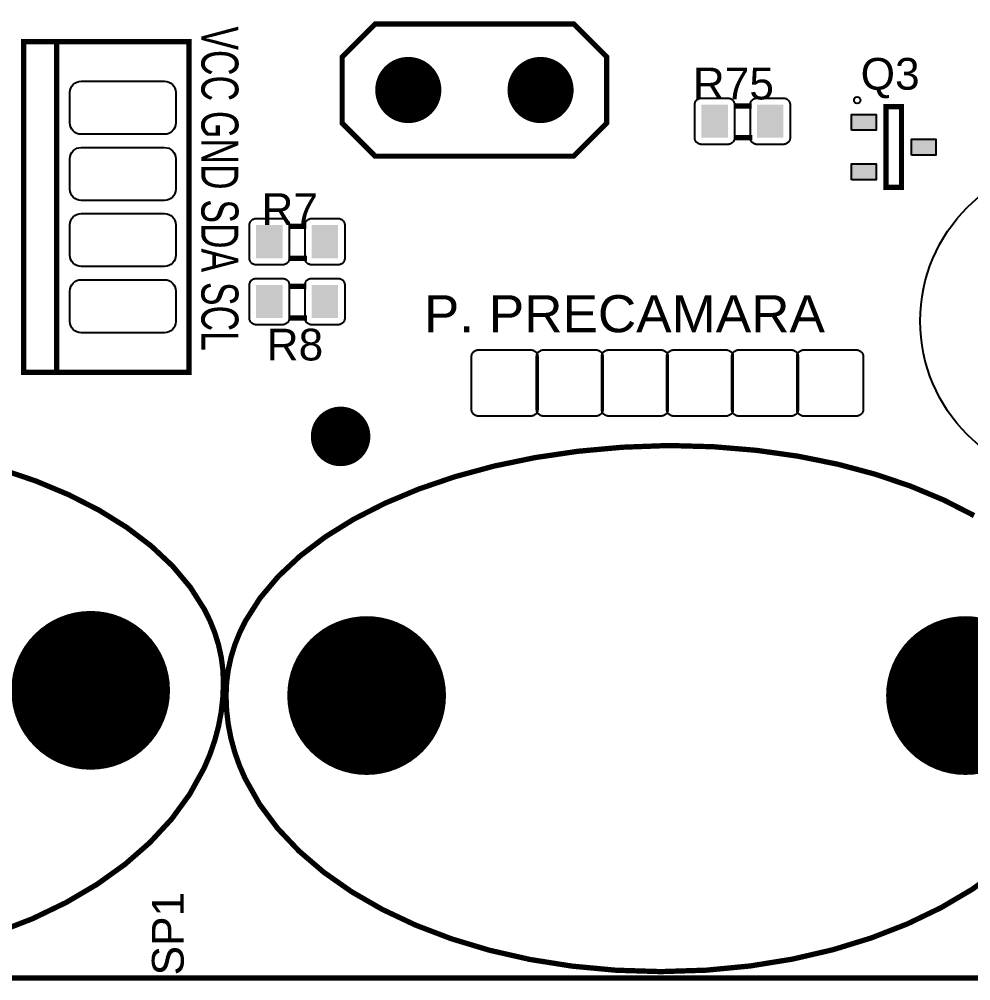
# Model space of a CAD drawing. Header units: inches. Extents: x -3.26 to 3.25, y -2.28 to 2.27.
# Drawn here: x 0.325 to 1.764, y -2.279 to -0.826 of the extents above; entities that cross this region are included whole.
import ezdxf

# ---------------------------------------------------------------- set-up
doc = ezdxf.new("R2010")
doc.units = ezdxf.units.IN
doc.layers.get('0').update_dxf_attribs({"linetype": 'CONTINUOUS'})

# ---------------------------------------------------------------- blocks, each defined once
blk = doc.blocks.new('RPAD')
blk.add_trace([(-0.5, -0.5), (-0.5, 0.5), (0.5, -0.5), (0.5, 0.5)])
blk = doc.blocks.new('EPAD')
at = {"const_width": 0.5}
blk.add_lwpolyline([(-0.25, 0, 1), (0.25, 0, 1)], format="xyb", close=True, dxfattribs=at)

msp = doc.modelspace()

# ---------------------------------------------------------------- linework, layer by layer
for points, const_width in [([(-3.255646, -2.275421), (3.249827, -2.275421), (3.249827, 2.267886), (-3.255646, 2.267886), (-3.255646, -2.275421)], 0.008), ([(-3.255646, -2.275421), (3.249827, -2.275421), (3.249827, 2.267886), (-3.255646, 2.267886), (-3.255646, -2.275421)], 0.008), ([(-3.255646, -2.275421), (3.249827, -2.275421), (3.249827, 2.267886), (-3.255646, 2.267886), (-3.255646, -2.275421)], 0.008), ([(0.863646, -0.832902), (1.163646, -0.832902), (1.213646, -0.882902), (1.213646, -0.982902), (1.163646, -1.032902), (0.863646, -1.032902), (0.813646, -0.982902), (0.813646, -0.882902), (0.863646, -0.832902)], 0.008), ([(0.863646, -0.832902), (1.163646, -0.832902), (1.213646, -0.882902), (1.213646, -0.982902), (1.163646, -1.032902), (0.863646, -1.032902), (0.813646, -0.982902), (0.813646, -0.882902), (0.863646, -0.832902)], 0.008), ([(0.863646, -0.832902), (1.163646, -0.832902), (1.213646, -0.882902), (1.213646, -0.982902), (1.163646, -1.032902), (0.863646, -1.032902), (0.813646, -0.982902), (0.813646, -0.882902), (0.863646, -0.832902)], 0.008), ([(0.332, -1.359736), (0.582, -1.359736), (0.582, -0.859736), (0.332, -0.859736), (0.332, -1.359736)], 0.008), ([(0.332, -1.359736), (0.582, -1.359736), (0.582, -0.859736), (0.332, -0.859736), (0.332, -1.359736)], 0.008), ([(0.332, -1.359736), (0.582, -1.359736), (0.582, -0.859736), (0.332, -0.859736), (0.332, -1.359736)], 0.008), ([(0.382, -1.359736), (0.382, -0.859736)], 0.008), ([(0.382, -1.359736), (0.382, -0.859736)], 0.008), ([(0.382, -1.359736), (0.382, -0.859736)], 0.008), ([(1.40589, -0.957146), (1.43289, -0.957146)], 0.008), ([(1.40589, -0.957146), (1.43289, -0.957146)], 0.008), ([(1.40589, -0.957146), (1.43289, -0.957146)], 0.008), ([(1.63585, -1.080169), (1.659472, -1.080169), (1.659472, -0.958122), (1.63585, -0.958122), (1.63585, -1.080169)], 0.007874), ([(1.63585, -1.080169), (1.659472, -1.080169), (1.659472, -0.958122), (1.63585, -0.958122), (1.63585, -1.080169)], 0.007874), ([(1.63585, -1.080169), (1.659472, -1.080169), (1.659472, -0.958122), (1.63585, -0.958122), (1.63585, -1.080169)], 0.007874), ([(1.40589, -1.005146), (1.43389, -1.005146)], 0.008), ([(1.40589, -1.005146), (1.43389, -1.005146)], 0.008), ([(1.40589, -1.005146), (1.43389, -1.005146)], 0.008), ([(0.732559, -1.139154), (0.759559, -1.139154)], 0.008), ([(0.732559, -1.139154), (0.759559, -1.139154)], 0.008), ([(0.732559, -1.139154), (0.759559, -1.139154)], 0.008), ([(0.732559, -1.187154), (0.760559, -1.187154)], 0.008), ([(0.732559, -1.187154), (0.760559, -1.187154)], 0.008), ([(0.732559, -1.187154), (0.760559, -1.187154)], 0.008), ([(0.732559, -1.229705), (0.759559, -1.229705)], 0.008), ([(0.732559, -1.229705), (0.759559, -1.229705)], 0.008), ([(0.732559, -1.229705), (0.759559, -1.229705)], 0.008), ([(0.732559, -1.277705), (0.760559, -1.277705)], 0.008), ([(0.732559, -1.277705), (0.760559, -1.277705)], 0.008), ([(0.732559, -1.277705), (0.760559, -1.277705)], 0.008), ([(1.307346, -1.470303), (1.237505, -1.472885), (1.170004, -1.479044), (1.105141, -1.488616), (1.043217, -1.501434), (0.98453, -1.517333), (0.929378, -1.536148), (0.878061, -1.557713), (0.830876, -1.581862), (0.788124, -1.608431), (0.750103, -1.637254), (0.717111, -1.668165), (0.689448, -1.700999), (0.667412, -1.73559), (0.658597, -1.753494), (0.651302, -1.771774), (0.645562, -1.790411), (0.641417, -1.809384), (0.638902, -1.828673), (0.638055, -1.848256), (0.638892, -1.870106), (0.641376, -1.891627), (0.64547, -1.912795), (0.651137, -1.933585), (0.658339, -1.953974), (0.667039, -1.973938), (0.688779, -2.012495), (0.716057, -2.049066), (0.748572, -2.083459), (0.786022, -2.115482), (0.828108, -2.144946), (0.874528, -2.171659), (0.92498, -2.195431), (0.979165, -2.216069), (1.036781, -2.233383), (1.097527, -2.247182), (1.161102, -2.257275), (1.227205, -2.263471), (1.295535, -2.265579), (1.364275, -2.263411), (1.430774, -2.25704), (1.49473, -2.246661), (1.555839, -2.232472), (1.6138, -2.214668), (1.668309, -2.193445), (1.719064, -2.169001), (1.765762, -2.141532), (1.8081, -2.111234)], 0.008), ([(1.307346, -1.470303), (1.237505, -1.472885), (1.170004, -1.479044), (1.105141, -1.488616), (1.043217, -1.501434), (0.98453, -1.517333), (0.929378, -1.536148), (0.878061, -1.557713), (0.830876, -1.581862), (0.788124, -1.608431), (0.750103, -1.637254), (0.717111, -1.668165), (0.689448, -1.700999), (0.667412, -1.73559), (0.658597, -1.753494), (0.651302, -1.771774), (0.645562, -1.790411), (0.641417, -1.809384), (0.638902, -1.828673), (0.638055, -1.848256), (0.638892, -1.870106), (0.641376, -1.891627), (0.64547, -1.912795), (0.651137, -1.933585), (0.658339, -1.953974), (0.667039, -1.973938), (0.688779, -2.012495), (0.716057, -2.049066), (0.748572, -2.083459), (0.786022, -2.115482), (0.828108, -2.144946), (0.874528, -2.171659), (0.92498, -2.195431), (0.979165, -2.216069), (1.036781, -2.233383), (1.097527, -2.247182), (1.161102, -2.257275), (1.227205, -2.263471), (1.295535, -2.265579), (1.364275, -2.263411), (1.430774, -2.25704), (1.49473, -2.246661), (1.555839, -2.232472), (1.6138, -2.214668), (1.668309, -2.193445), (1.719064, -2.169001), (1.765762, -2.141532), (1.8081, -2.111234)], 0.008), ([(1.307346, -1.470303), (1.237505, -1.472885), (1.170004, -1.479044), (1.105141, -1.488616), (1.043217, -1.501434), (0.98453, -1.517333), (0.929378, -1.536148), (0.878061, -1.557713), (0.830876, -1.581862), (0.788124, -1.608431), (0.750103, -1.637254), (0.717111, -1.668165), (0.689448, -1.700999), (0.667412, -1.73559), (0.658597, -1.753494), (0.651302, -1.771774), (0.645562, -1.790411), (0.641417, -1.809384), (0.638902, -1.828673), (0.638055, -1.848256), (0.638892, -1.870106), (0.641376, -1.891627), (0.64547, -1.912795), (0.651137, -1.933585), (0.658339, -1.953974), (0.667039, -1.973938), (0.688779, -2.012495), (0.716057, -2.049066), (0.748572, -2.083459), (0.786022, -2.115482), (0.828108, -2.144946), (0.874528, -2.171659), (0.92498, -2.195431), (0.979165, -2.216069), (1.036781, -2.233383), (1.097527, -2.247182), (1.161102, -2.257275), (1.227205, -2.263471), (1.295535, -2.265579), (1.364275, -2.263411), (1.430774, -2.25704), (1.49473, -2.246661), (1.555839, -2.232472), (1.6138, -2.214668), (1.668309, -2.193445), (1.719064, -2.169001), (1.765762, -2.141532), (1.8081, -2.111234)], 0.008), ([(1.769176, -1.576141), (1.723312, -1.552704), (1.673464, -1.531848), (1.619928, -1.513741), (1.563002, -1.49855), (1.502983, -1.486444), (1.44017, -1.477589), (1.374859, -1.472152), (1.307346, -1.470303)], 0.008), ([(1.769176, -1.576141), (1.723312, -1.552704), (1.673464, -1.531848), (1.619928, -1.513741), (1.563002, -1.49855), (1.502983, -1.486444), (1.44017, -1.477589), (1.374859, -1.472152), (1.307346, -1.470303)], 0.008), ([(1.769176, -1.576141), (1.723312, -1.552704), (1.673464, -1.531848), (1.619928, -1.513741), (1.563002, -1.49855), (1.502983, -1.486444), (1.44017, -1.477589), (1.374859, -1.472152), (1.307346, -1.470303)], 0.008), ([(0.290965, -2.206794), (0.345475, -2.185571), (0.39623, -2.161127), (0.442927, -2.133658), (0.485265, -2.10336), (0.52294, -2.07043), (0.55565, -2.035064), (0.583091, -1.997459), (0.604961, -1.95781), (0.613713, -1.937281), (0.620957, -1.916315), (0.626659, -1.894936), (0.630778, -1.87317), (0.633277, -1.85104), (0.634118, -1.828571), (0.633292, -1.8094), (0.630837, -1.790519), (0.626792, -1.771947), (0.621193, -1.753707), (0.614077, -1.735818), (0.605482, -1.718303), (0.584002, -1.684474), (0.557051, -1.652389), (0.524925, -1.622214), (0.487923, -1.594117), (0.446341, -1.568267), (0.400478, -1.54483), (0.350629, -1.523974), (0.297093, -1.505867)], 0.008), ([(0.290965, -2.206794), (0.345475, -2.185571), (0.39623, -2.161127), (0.442927, -2.133658), (0.485265, -2.10336), (0.52294, -2.07043), (0.55565, -2.035064), (0.583091, -1.997459), (0.604961, -1.95781), (0.613713, -1.937281), (0.620957, -1.916315), (0.626659, -1.894936), (0.630778, -1.87317), (0.633277, -1.85104), (0.634118, -1.828571), (0.633292, -1.8094), (0.630837, -1.790519), (0.626792, -1.771947), (0.621193, -1.753707), (0.614077, -1.735818), (0.605482, -1.718303), (0.584002, -1.684474), (0.557051, -1.652389), (0.524925, -1.622214), (0.487923, -1.594117), (0.446341, -1.568267), (0.400478, -1.54483), (0.350629, -1.523974), (0.297093, -1.505867)], 0.008), ([(0.290965, -2.206794), (0.345475, -2.185571), (0.39623, -2.161127), (0.442927, -2.133658), (0.485265, -2.10336), (0.52294, -2.07043), (0.55565, -2.035064), (0.583091, -1.997459), (0.604961, -1.95781), (0.613713, -1.937281), (0.620957, -1.916315), (0.626659, -1.894936), (0.630778, -1.87317), (0.633277, -1.85104), (0.634118, -1.828571), (0.633292, -1.8094), (0.630837, -1.790519), (0.626792, -1.771947), (0.621193, -1.753707), (0.614077, -1.735818), (0.605482, -1.718303), (0.584002, -1.684474), (0.557051, -1.652389), (0.524925, -1.622214), (0.487923, -1.594117), (0.446341, -1.568267), (0.400478, -1.54483), (0.350629, -1.523974), (0.297093, -1.505867)], 0.008)]:
    msp.add_lwpolyline(points, dxfattribs=dict(const_width=const_width))
for points in [[(0.402, -0.982736), (0.402, -0.936736), (0.402338, -0.93326), (0.403311, -0.930046), (0.404857, -0.927155), (0.406914, -0.92465), (0.409419, -0.922594), (0.41231, -0.921048), (0.415524, -0.920074), (0.419, -0.919736), (0.545, -0.919736), (0.548476, -0.920074), (0.55169, -0.921048), (0.554581, -0.922594), (0.557086, -0.92465), (0.559143, -0.927155), (0.560689, -0.930046), (0.561662, -0.93326), (0.562, -0.936736), (0.562, -0.982736), (0.561662, -0.986212), (0.560689, -0.989426), (0.559143, -0.992317), (0.557086, -0.994822), (0.554581, -0.996879), (0.55169, -0.998425), (0.548476, -0.999398), (0.545, -0.999736), (0.419, -0.999736), (0.415524, -0.999398), (0.41231, -0.998425), (0.409419, -0.996879), (0.406914, -0.994822), (0.404857, -0.992317), (0.403311, -0.989426), (0.402338, -0.986212), (0.402, -0.982736)], [(1.35689, -0.945146), (1.39689, -0.945146), (1.397929, -0.945196), (1.398934, -0.945344), (1.399901, -0.945587), (1.400825, -0.945917), (1.401702, -0.946332), (1.402526, -0.946827), (1.403293, -0.947396), (1.403999, -0.948036), (1.404639, -0.948743), (1.405209, -0.94951), (1.405703, -0.950334), (1.406118, -0.95121), (1.406449, -0.952134), (1.406691, -0.953101), (1.406839, -0.954106), (1.40689, -0.955146), (1.40689, -1.005146), (1.406839, -1.006185), (1.406691, -1.00719), (1.406449, -1.008157), (1.406118, -1.009081), (1.405703, -1.009957), (1.405209, -1.010781), (1.404639, -1.011549), (1.403999, -1.012255), (1.403293, -1.012895), (1.402526, -1.013465), (1.401702, -1.013959), (1.400825, -1.014374), (1.399901, -1.014705), (1.398934, -1.014947), (1.397929, -1.015095), (1.39689, -1.015146), (1.35689, -1.015146), (1.35585, -1.015095), (1.354845, -1.014947), (1.353878, -1.014705), (1.352954, -1.014374), (1.352078, -1.013959), (1.351254, -1.013465), (1.350486, -1.012895), (1.34978, -1.012255), (1.34914, -1.011549), (1.348571, -1.010781), (1.348076, -1.009957), (1.347661, -1.009081), (1.347331, -1.008157), (1.347089, -1.00719), (1.34694, -1.006185), (1.34689, -1.005146), (1.34689, -0.955146), (1.34694, -0.954106), (1.347089, -0.953101), (1.347331, -0.952134), (1.347661, -0.95121), (1.348076, -0.950334), (1.348571, -0.94951), (1.34914, -0.948743), (1.34978, -0.948036), (1.350486, -0.947396), (1.351254, -0.946827), (1.352078, -0.946332), (1.352954, -0.945917), (1.353878, -0.945587), (1.354845, -0.945344), (1.35585, -0.945196), (1.35689, -0.945146)], [(1.44089, -0.945146), (1.48089, -0.945146), (1.481929, -0.945196), (1.482934, -0.945344), (1.483901, -0.945587), (1.484825, -0.945917), (1.485702, -0.946332), (1.486526, -0.946827), (1.487293, -0.947396), (1.487999, -0.948036), (1.488639, -0.948743), (1.489209, -0.94951), (1.489703, -0.950334), (1.490118, -0.95121), (1.490449, -0.952134), (1.490691, -0.953101), (1.490839, -0.954106), (1.49089, -0.955146), (1.49089, -1.005146), (1.490839, -1.006185), (1.490691, -1.00719), (1.490449, -1.008157), (1.490118, -1.009081), (1.489703, -1.009957), (1.489209, -1.010781), (1.488639, -1.011549), (1.487999, -1.012255), (1.487293, -1.012895), (1.486526, -1.013465), (1.485702, -1.013959), (1.484825, -1.014374), (1.483901, -1.014705), (1.482934, -1.014947), (1.481929, -1.015095), (1.48089, -1.015146), (1.44089, -1.015146), (1.43985, -1.015095), (1.438845, -1.014947), (1.437878, -1.014705), (1.436954, -1.014374), (1.436078, -1.013959), (1.435254, -1.013465), (1.434486, -1.012895), (1.43378, -1.012255), (1.43314, -1.011549), (1.432571, -1.010781), (1.432076, -1.009957), (1.431661, -1.009081), (1.431331, -1.008157), (1.431089, -1.00719), (1.43094, -1.006185), (1.43089, -1.005146), (1.43089, -0.955146), (1.43094, -0.954106), (1.431089, -0.953101), (1.431331, -0.952134), (1.431661, -0.95121), (1.432076, -0.950334), (1.432571, -0.94951), (1.43314, -0.948743), (1.43378, -0.948036), (1.434486, -0.947396), (1.435254, -0.946827), (1.436078, -0.946332), (1.436954, -0.945917), (1.437878, -0.945587), (1.438845, -0.945344), (1.43985, -0.945196), (1.44089, -0.945146)], [(1.583886, -0.993744), (1.583886, -0.969744), (1.620886, -0.969744), (1.620886, -0.993744), (1.583886, -0.993744)], [(1.674437, -1.031146), (1.674437, -1.007146), (1.711437, -1.007146), (1.711437, -1.031146), (1.674437, -1.031146)], [(0.402, -1.082736), (0.402, -1.036736), (0.402338, -1.03326), (0.403311, -1.030046), (0.404857, -1.027155), (0.406914, -1.02465), (0.409419, -1.022594), (0.41231, -1.021048), (0.415524, -1.020074), (0.419, -1.019736), (0.545, -1.019736), (0.548476, -1.020074), (0.55169, -1.021048), (0.554581, -1.022594), (0.557086, -1.02465), (0.559143, -1.027155), (0.560689, -1.030046), (0.561662, -1.03326), (0.562, -1.036736), (0.562, -1.082736), (0.561662, -1.086212), (0.560689, -1.089426), (0.559143, -1.092317), (0.557086, -1.094822), (0.554581, -1.096879), (0.55169, -1.098425), (0.548476, -1.099398), (0.545, -1.099736), (0.419, -1.099736), (0.415524, -1.099398), (0.41231, -1.098425), (0.409419, -1.096879), (0.406914, -1.094822), (0.404857, -1.092317), (0.403311, -1.089426), (0.402338, -1.086212), (0.402, -1.082736)], [(1.583886, -1.068547), (1.583886, -1.044547), (1.620886, -1.044547), (1.620886, -1.068547), (1.583886, -1.068547)], [(0.402, -1.182736), (0.402, -1.136736), (0.402338, -1.13326), (0.403311, -1.130046), (0.404857, -1.127155), (0.406914, -1.12465), (0.409419, -1.122594), (0.41231, -1.121048), (0.415524, -1.120074), (0.419, -1.119736), (0.545, -1.119736), (0.548476, -1.120074), (0.55169, -1.121048), (0.554581, -1.122594), (0.557086, -1.12465), (0.559143, -1.127155), (0.560689, -1.130046), (0.561662, -1.13326), (0.562, -1.136736), (0.562, -1.182736), (0.561662, -1.186212), (0.560689, -1.189426), (0.559143, -1.192317), (0.557086, -1.194822), (0.554581, -1.196879), (0.55169, -1.198425), (0.548476, -1.199398), (0.545, -1.199736), (0.419, -1.199736), (0.415524, -1.199398), (0.41231, -1.198425), (0.409419, -1.196879), (0.406914, -1.194822), (0.404857, -1.192317), (0.403311, -1.189426), (0.402338, -1.186212), (0.402, -1.182736)], [(0.683559, -1.127154), (0.723559, -1.127154), (0.724598, -1.127204), (0.725604, -1.127352), (0.72657, -1.127594), (0.727494, -1.127925), (0.728371, -1.12834), (0.729195, -1.128835), (0.729963, -1.129404), (0.730669, -1.130044), (0.731309, -1.13075), (0.731878, -1.131518), (0.732372, -1.132342), (0.732787, -1.133218), (0.733118, -1.134142), (0.73336, -1.135109), (0.733509, -1.136114), (0.733559, -1.137154), (0.733559, -1.187154), (0.733509, -1.188193), (0.73336, -1.189198), (0.733118, -1.190165), (0.732787, -1.191089), (0.732372, -1.191965), (0.731878, -1.192789), (0.731309, -1.193557), (0.730669, -1.194263), (0.729963, -1.194903), (0.729195, -1.195472), (0.728371, -1.195967), (0.727494, -1.196382), (0.72657, -1.196713), (0.725604, -1.196955), (0.724598, -1.197103), (0.723559, -1.197154), (0.683559, -1.197154), (0.68252, -1.197103), (0.681515, -1.196955), (0.680548, -1.196713), (0.679624, -1.196382), (0.678747, -1.195967), (0.677923, -1.195472), (0.677156, -1.194903), (0.67645, -1.194263), (0.675809, -1.193557), (0.67524, -1.192789), (0.674746, -1.191965), (0.674331, -1.191089), (0.674, -1.190165), (0.673758, -1.189198), (0.673609, -1.188193), (0.673559, -1.187154), (0.673559, -1.137154), (0.673609, -1.136114), (0.673758, -1.135109), (0.674, -1.134142), (0.674331, -1.133218), (0.674746, -1.132342), (0.67524, -1.131518), (0.675809, -1.13075), (0.67645, -1.130044), (0.677156, -1.129404), (0.677923, -1.128835), (0.678747, -1.12834), (0.679624, -1.127925), (0.680548, -1.127594), (0.681515, -1.127352), (0.68252, -1.127204), (0.683559, -1.127154)], [(0.767559, -1.127154), (0.807559, -1.127154), (0.808598, -1.127204), (0.809604, -1.127352), (0.81057, -1.127594), (0.811494, -1.127925), (0.812371, -1.12834), (0.813195, -1.128835), (0.813963, -1.129404), (0.814669, -1.130044), (0.815309, -1.13075), (0.815878, -1.131518), (0.816372, -1.132342), (0.816787, -1.133218), (0.817118, -1.134142), (0.81736, -1.135109), (0.817509, -1.136114), (0.817559, -1.137154), (0.817559, -1.187154), (0.817509, -1.188193), (0.81736, -1.189198), (0.817118, -1.190165), (0.816787, -1.191089), (0.816372, -1.191965), (0.815878, -1.192789), (0.815309, -1.193557), (0.814669, -1.194263), (0.813963, -1.194903), (0.813195, -1.195472), (0.812371, -1.195967), (0.811494, -1.196382), (0.81057, -1.196713), (0.809604, -1.196955), (0.808598, -1.197103), (0.807559, -1.197154), (0.767559, -1.197154), (0.76652, -1.197103), (0.765515, -1.196955), (0.764548, -1.196713), (0.763624, -1.196382), (0.762747, -1.195967), (0.761923, -1.195472), (0.761156, -1.194903), (0.76045, -1.194263), (0.759809, -1.193557), (0.75924, -1.192789), (0.758746, -1.191965), (0.758331, -1.191089), (0.758, -1.190165), (0.757758, -1.189198), (0.757609, -1.188193), (0.757559, -1.187154), (0.757559, -1.137154), (0.757609, -1.136114), (0.757758, -1.135109), (0.758, -1.134142), (0.758331, -1.133218), (0.758746, -1.132342), (0.75924, -1.131518), (0.759809, -1.13075), (0.76045, -1.130044), (0.761156, -1.129404), (0.761923, -1.128835), (0.762747, -1.12834), (0.763624, -1.127925), (0.764548, -1.127594), (0.765515, -1.127352), (0.76652, -1.127204), (0.767559, -1.127154)], [(0.402, -1.282736), (0.402, -1.236736), (0.402338, -1.23326), (0.403311, -1.230046), (0.404857, -1.227155), (0.406914, -1.22465), (0.409419, -1.222594), (0.41231, -1.221048), (0.415524, -1.220074), (0.419, -1.219736), (0.545, -1.219736), (0.548476, -1.220074), (0.55169, -1.221048), (0.554581, -1.222594), (0.557086, -1.22465), (0.559143, -1.227155), (0.560689, -1.230046), (0.561662, -1.23326), (0.562, -1.236736), (0.562, -1.282736), (0.561662, -1.286212), (0.560689, -1.289426), (0.559143, -1.292317), (0.557086, -1.294822), (0.554581, -1.296879), (0.55169, -1.298425), (0.548476, -1.299398), (0.545, -1.299736), (0.419, -1.299736), (0.415524, -1.299398), (0.41231, -1.298425), (0.409419, -1.296879), (0.406914, -1.294822), (0.404857, -1.292317), (0.403311, -1.289426), (0.402338, -1.286212), (0.402, -1.282736)], [(0.683559, -1.217705), (0.723559, -1.217705), (0.724598, -1.217755), (0.725604, -1.217904), (0.72657, -1.218146), (0.727494, -1.218476), (0.728371, -1.218891), (0.729195, -1.219386), (0.729963, -1.219955), (0.730669, -1.220595), (0.731309, -1.221302), (0.731878, -1.222069), (0.732372, -1.222893), (0.732787, -1.223769), (0.733118, -1.224693), (0.73336, -1.22566), (0.733509, -1.226665), (0.733559, -1.227705), (0.733559, -1.277705), (0.733509, -1.278744), (0.73336, -1.279749), (0.733118, -1.280716), (0.732787, -1.28164), (0.732372, -1.282517), (0.731878, -1.283341), (0.731309, -1.284108), (0.730669, -1.284814), (0.729963, -1.285454), (0.729195, -1.286024), (0.728371, -1.286519), (0.727494, -1.286933), (0.72657, -1.287264), (0.725604, -1.287506), (0.724598, -1.287654), (0.723559, -1.287705), (0.683559, -1.287705), (0.68252, -1.287654), (0.681515, -1.287506), (0.680548, -1.287264), (0.679624, -1.286933), (0.678747, -1.286519), (0.677923, -1.286024), (0.677156, -1.285454), (0.67645, -1.284814), (0.675809, -1.284108), (0.67524, -1.283341), (0.674746, -1.282517), (0.674331, -1.28164), (0.674, -1.280716), (0.673758, -1.279749), (0.673609, -1.278744), (0.673559, -1.277705), (0.673559, -1.227705), (0.673609, -1.226665), (0.673758, -1.22566), (0.674, -1.224693), (0.674331, -1.223769), (0.674746, -1.222893), (0.67524, -1.222069), (0.675809, -1.221302), (0.67645, -1.220595), (0.677156, -1.219955), (0.677923, -1.219386), (0.678747, -1.218891), (0.679624, -1.218476), (0.680548, -1.218146), (0.681515, -1.217904), (0.68252, -1.217755), (0.683559, -1.217705)], [(0.767559, -1.217705), (0.807559, -1.217705), (0.808598, -1.217755), (0.809604, -1.217904), (0.81057, -1.218146), (0.811494, -1.218476), (0.812371, -1.218891), (0.813195, -1.219386), (0.813963, -1.219955), (0.814669, -1.220595), (0.815309, -1.221302), (0.815878, -1.222069), (0.816372, -1.222893), (0.816787, -1.223769), (0.817118, -1.224693), (0.81736, -1.22566), (0.817509, -1.226665), (0.817559, -1.227705), (0.817559, -1.277705), (0.817509, -1.278744), (0.81736, -1.279749), (0.817118, -1.280716), (0.816787, -1.28164), (0.816372, -1.282517), (0.815878, -1.283341), (0.815309, -1.284108), (0.814669, -1.284814), (0.813963, -1.285454), (0.813195, -1.286024), (0.812371, -1.286519), (0.811494, -1.286933), (0.81057, -1.287264), (0.809604, -1.287506), (0.808598, -1.287654), (0.807559, -1.287705), (0.767559, -1.287705), (0.76652, -1.287654), (0.765515, -1.287506), (0.764548, -1.287264), (0.763624, -1.286933), (0.762747, -1.286519), (0.761923, -1.286024), (0.761156, -1.285454), (0.76045, -1.284814), (0.759809, -1.284108), (0.75924, -1.283341), (0.758746, -1.282517), (0.758331, -1.28164), (0.758, -1.280716), (0.757758, -1.279749), (0.757609, -1.278744), (0.757559, -1.277705), (0.757559, -1.227705), (0.757609, -1.226665), (0.757758, -1.22566), (0.758, -1.224693), (0.758331, -1.223769), (0.758746, -1.222893), (0.75924, -1.222069), (0.759809, -1.221302), (0.76045, -1.220595), (0.761156, -1.219955), (0.761923, -1.219386), (0.762747, -1.218891), (0.763624, -1.218476), (0.764548, -1.218146), (0.765515, -1.217904), (0.76652, -1.217755), (0.767559, -1.217705)], [(1.099315, -1.425815), (1.019315, -1.425815), (1.018276, -1.425765), (1.01727, -1.425616), (1.016304, -1.425374), (1.01538, -1.425043), (1.014503, -1.424629), (1.013679, -1.424134), (1.012911, -1.423565), (1.012206, -1.422924), (1.011565, -1.422218), (1.010996, -1.421451), (1.010502, -1.420627), (1.010087, -1.41975), (1.009756, -1.418826), (1.009514, -1.417859), (1.009365, -1.416854), (1.009315, -1.415815), (1.009315, -1.335815), (1.009365, -1.334776), (1.009514, -1.33377), (1.009756, -1.332804), (1.010087, -1.33188), (1.010502, -1.331003), (1.010996, -1.330179), (1.011565, -1.329412), (1.012206, -1.328706), (1.012911, -1.328065), (1.013679, -1.327496), (1.014503, -1.327001), (1.01538, -1.326587), (1.016304, -1.326256), (1.01727, -1.326014), (1.018276, -1.325865), (1.019315, -1.325815), (1.099315, -1.325815), (1.100354, -1.325865), (1.101359, -1.326014), (1.102326, -1.326256), (1.10325, -1.326587), (1.104127, -1.327001), (1.104951, -1.327496), (1.105719, -1.328065), (1.106424, -1.328706), (1.107065, -1.329412), (1.107634, -1.330179), (1.108128, -1.331003), (1.108543, -1.33188), (1.108874, -1.332804), (1.109116, -1.33377), (1.109265, -1.334776), (1.109315, -1.335815), (1.109315, -1.415815), (1.109265, -1.416854), (1.109116, -1.417859), (1.108874, -1.418826), (1.108543, -1.41975), (1.108128, -1.420627), (1.107634, -1.421451), (1.107065, -1.422218), (1.106424, -1.422924), (1.105719, -1.423565), (1.104951, -1.424134), (1.104127, -1.424629), (1.10325, -1.425043), (1.102326, -1.425374), (1.101359, -1.425616), (1.100354, -1.425765), (1.099315, -1.425815)], [(1.19774, -1.425815), (1.11774, -1.425815), (1.116701, -1.425765), (1.115696, -1.425616), (1.114729, -1.425374), (1.113805, -1.425043), (1.112928, -1.424629), (1.112104, -1.424134), (1.111337, -1.423565), (1.110631, -1.422924), (1.109991, -1.422218), (1.109421, -1.421451), (1.108927, -1.420627), (1.108512, -1.41975), (1.108181, -1.418826), (1.107939, -1.417859), (1.107791, -1.416854), (1.10774, -1.415815), (1.10774, -1.335815), (1.107791, -1.334776), (1.107939, -1.33377), (1.108181, -1.332804), (1.108512, -1.33188), (1.108927, -1.331003), (1.109421, -1.330179), (1.109991, -1.329412), (1.110631, -1.328706), (1.111337, -1.328065), (1.112104, -1.327496), (1.112928, -1.327001), (1.113805, -1.326587), (1.114729, -1.326256), (1.115696, -1.326014), (1.116701, -1.325865), (1.11774, -1.325815), (1.19774, -1.325815), (1.19878, -1.325865), (1.199785, -1.326014), (1.200752, -1.326256), (1.201676, -1.326587), (1.202552, -1.327001), (1.203376, -1.327496), (1.204144, -1.328065), (1.20485, -1.328706), (1.20549, -1.329412), (1.206059, -1.330179), (1.206554, -1.331003), (1.206969, -1.33188), (1.207299, -1.332804), (1.207541, -1.33377), (1.20769, -1.334776), (1.20774, -1.335815), (1.20774, -1.415815), (1.20769, -1.416854), (1.207541, -1.417859), (1.207299, -1.418826), (1.206969, -1.41975), (1.206554, -1.420627), (1.206059, -1.421451), (1.20549, -1.422218), (1.20485, -1.422924), (1.204144, -1.423565), (1.203376, -1.424134), (1.202552, -1.424629), (1.201676, -1.425043), (1.200752, -1.425374), (1.199785, -1.425616), (1.19878, -1.425765), (1.19774, -1.425815)], [(1.296165, -1.425815), (1.216165, -1.425815), (1.215126, -1.425765), (1.214121, -1.425616), (1.213154, -1.425374), (1.21223, -1.425043), (1.211354, -1.424629), (1.21053, -1.424134), (1.209762, -1.423565), (1.209056, -1.422924), (1.208416, -1.422218), (1.207846, -1.421451), (1.207352, -1.420627), (1.206937, -1.41975), (1.206606, -1.418826), (1.206364, -1.417859), (1.206216, -1.416854), (1.206165, -1.415815), (1.206165, -1.335815), (1.206216, -1.334776), (1.206364, -1.33377), (1.206606, -1.332804), (1.206937, -1.33188), (1.207352, -1.331003), (1.207846, -1.330179), (1.208416, -1.329412), (1.209056, -1.328706), (1.209762, -1.328065), (1.21053, -1.327496), (1.211354, -1.327001), (1.21223, -1.326587), (1.213154, -1.326256), (1.214121, -1.326014), (1.215126, -1.325865), (1.216165, -1.325815), (1.296165, -1.325815), (1.297205, -1.325865), (1.29821, -1.326014), (1.299177, -1.326256), (1.300101, -1.326587), (1.300977, -1.327001), (1.301801, -1.327496), (1.302569, -1.328065), (1.303275, -1.328706), (1.303915, -1.329412), (1.304484, -1.330179), (1.304979, -1.331003), (1.305394, -1.33188), (1.305724, -1.332804), (1.305967, -1.33377), (1.306115, -1.334776), (1.306165, -1.335815), (1.306165, -1.415815), (1.306115, -1.416854), (1.305967, -1.417859), (1.305724, -1.418826), (1.305394, -1.41975), (1.304979, -1.420627), (1.304484, -1.421451), (1.303915, -1.422218), (1.303275, -1.422924), (1.302569, -1.423565), (1.301801, -1.424134), (1.300977, -1.424629), (1.300101, -1.425043), (1.299177, -1.425374), (1.29821, -1.425616), (1.297205, -1.425765), (1.296165, -1.425815)], [(1.394591, -1.425815), (1.314591, -1.425815), (1.313551, -1.425765), (1.312546, -1.425616), (1.311579, -1.425374), (1.310655, -1.425043), (1.309779, -1.424629), (1.308955, -1.424134), (1.308187, -1.423565), (1.307481, -1.422924), (1.306841, -1.422218), (1.306272, -1.421451), (1.305777, -1.420627), (1.305362, -1.41975), (1.305031, -1.418826), (1.304789, -1.417859), (1.304641, -1.416854), (1.304591, -1.415815), (1.304591, -1.335815), (1.304641, -1.334776), (1.304789, -1.33377), (1.305031, -1.332804), (1.305362, -1.33188), (1.305777, -1.331003), (1.306272, -1.330179), (1.306841, -1.329412), (1.307481, -1.328706), (1.308187, -1.328065), (1.308955, -1.327496), (1.309779, -1.327001), (1.310655, -1.326587), (1.311579, -1.326256), (1.312546, -1.326014), (1.313551, -1.325865), (1.314591, -1.325815), (1.394591, -1.325815), (1.39563, -1.325865), (1.396635, -1.326014), (1.397602, -1.326256), (1.398526, -1.326587), (1.399402, -1.327001), (1.400226, -1.327496), (1.400994, -1.328065), (1.4017, -1.328706), (1.40234, -1.329412), (1.402909, -1.330179), (1.403404, -1.331003), (1.403819, -1.33188), (1.40415, -1.332804), (1.404392, -1.33377), (1.40454, -1.334776), (1.404591, -1.335815), (1.404591, -1.415815), (1.40454, -1.416854), (1.404392, -1.417859), (1.40415, -1.418826), (1.403819, -1.41975), (1.403404, -1.420627), (1.402909, -1.421451), (1.40234, -1.422218), (1.4017, -1.422924), (1.400994, -1.423565), (1.400226, -1.424134), (1.399402, -1.424629), (1.398526, -1.425043), (1.397602, -1.425374), (1.396635, -1.425616), (1.39563, -1.425765), (1.394591, -1.425815)], [(1.493016, -1.425815), (1.413016, -1.425815), (1.411976, -1.425765), (1.410971, -1.425616), (1.410004, -1.425374), (1.40908, -1.425043), (1.408204, -1.424629), (1.40738, -1.424134), (1.406612, -1.423565), (1.405906, -1.422924), (1.405266, -1.422218), (1.404697, -1.421451), (1.404202, -1.420627), (1.403787, -1.41975), (1.403457, -1.418826), (1.403215, -1.417859), (1.403066, -1.416854), (1.403016, -1.415815), (1.403016, -1.335815), (1.403066, -1.334776), (1.403215, -1.33377), (1.403457, -1.332804), (1.403787, -1.33188), (1.404202, -1.331003), (1.404697, -1.330179), (1.405266, -1.329412), (1.405906, -1.328706), (1.406612, -1.328065), (1.40738, -1.327496), (1.408204, -1.327001), (1.40908, -1.326587), (1.410004, -1.326256), (1.410971, -1.326014), (1.411976, -1.325865), (1.413016, -1.325815), (1.493016, -1.325815), (1.494055, -1.325865), (1.49506, -1.326014), (1.496027, -1.326256), (1.496951, -1.326587), (1.497828, -1.327001), (1.498652, -1.327496), (1.499419, -1.328065), (1.500125, -1.328706), (1.500765, -1.329412), (1.501335, -1.330179), (1.501829, -1.331003), (1.502244, -1.33188), (1.502575, -1.332804), (1.502817, -1.33377), (1.502965, -1.334776), (1.503016, -1.335815), (1.503016, -1.415815), (1.502965, -1.416854), (1.502817, -1.417859), (1.502575, -1.418826), (1.502244, -1.41975), (1.501829, -1.420627), (1.501335, -1.421451), (1.500765, -1.422218), (1.500125, -1.422924), (1.499419, -1.423565), (1.498652, -1.424134), (1.497828, -1.424629), (1.496951, -1.425043), (1.496027, -1.425374), (1.49506, -1.425616), (1.494055, -1.425765), (1.493016, -1.425815)], [(1.591441, -1.425815), (1.511441, -1.425815), (1.510402, -1.425765), (1.509396, -1.425616), (1.50843, -1.425374), (1.507506, -1.425043), (1.506629, -1.424629), (1.505805, -1.424134), (1.505037, -1.423565), (1.504331, -1.422924), (1.503691, -1.422218), (1.503122, -1.421451), (1.502628, -1.420627), (1.502213, -1.41975), (1.501882, -1.418826), (1.50164, -1.417859), (1.501491, -1.416854), (1.501441, -1.415815), (1.501441, -1.335815), (1.501491, -1.334776), (1.50164, -1.33377), (1.501882, -1.332804), (1.502213, -1.33188), (1.502628, -1.331003), (1.503122, -1.330179), (1.503691, -1.329412), (1.504331, -1.328706), (1.505037, -1.328065), (1.505805, -1.327496), (1.506629, -1.327001), (1.507506, -1.326587), (1.50843, -1.326256), (1.509396, -1.326014), (1.510402, -1.325865), (1.511441, -1.325815), (1.591441, -1.325815), (1.59248, -1.325865), (1.593485, -1.326014), (1.594452, -1.326256), (1.595376, -1.326587), (1.596253, -1.327001), (1.597077, -1.327496), (1.597844, -1.328065), (1.59855, -1.328706), (1.599191, -1.329412), (1.59976, -1.330179), (1.600254, -1.331003), (1.600669, -1.33188), (1.601, -1.332804), (1.601242, -1.33377), (1.601391, -1.334776), (1.601441, -1.335815), (1.601441, -1.415815), (1.601391, -1.416854), (1.601242, -1.417859), (1.601, -1.418826), (1.600669, -1.41975), (1.600254, -1.420627), (1.59976, -1.421451), (1.599191, -1.422218), (1.59855, -1.422924), (1.597844, -1.423565), (1.597077, -1.424134), (1.596253, -1.424629), (1.595376, -1.425043), (1.594452, -1.425374), (1.593485, -1.425616), (1.59248, -1.425765), (1.591441, -1.425815)]]:
    msp.add_lwpolyline(points, close=True)
for centre, radius in [((1.592543, -0.94828), 0.004921), ((1.592543, -0.94828), 0.004921), ((1.592543, -0.94828), 0.004921), ((1.930339, -1.28213), 0.242565), ((1.930339, -1.28213), 0.242565), ((1.930339, -1.28213), 0.242565)]:
    msp.add_circle(centre, radius)

# ---------------------------------------------------------------- block references
for name, p, xscale, yscale in [('EPAD', (0.913646, -0.932902), 0.1, 0.1), ('EPAD', (1.113646, -0.932902), 0.1, 0.1), ('RPAD', (1.37689, -0.980146), 0.04, 0.05), ('RPAD', (1.46089, -0.980146), 0.04, 0.05), ('RPAD', (0.703559, -1.162154), 0.04, 0.05), ('RPAD', (0.787559, -1.162154), 0.04, 0.05), ('RPAD', (0.703559, -1.252705), 0.04, 0.05), ('RPAD', (0.787559, -1.252705), 0.04, 0.05), ('EPAD', (0.811283, -1.456524), 0.09, 0.09), ('EPAD', (0.433331, -1.840382), 0.24, 0.24), ('EPAD', (0.850654, -1.848256), 0.24, 0.24), ('EPAD', (1.756165, -1.848256), 0.24, 0.24)]:
    msp.add_blockref(name, p, dxfattribs=dict(xscale=xscale, yscale=yscale))
at = {"xscale": 0.024, "yscale": 0.037, "rotation": 90}
for p in [(1.602386, -0.981744), (1.692937, -1.019146), (1.602386, -1.056547)]:
    msp.add_blockref('RPAD', p, dxfattribs=at)

# ---------------------------------------------------------------- texts
for s, height, rotation, width, p in [('VCC GND SDA SCL', 0.056, 270, 0.714286, (0.600748, -0.836728)), ('VCC GND SDA SCL', 0.056, 270, 0.714286, (0.600748, -0.836728)), ('VCC GND SDA SCL', 0.056, 270, 0.714286, (0.600748, -0.836728)), ('SP1', 0.048, 90, 1.041667, (0.574008, -2.271398)), ('SP1', 0.048, 90, 1.041667, (0.574008, -2.271398)), ('SP1', 0.048, 90, 1.041667, (0.574008, -2.271398))]:
    msp.add_text(s, height=height, rotation=rotation, dxfattribs=dict(width=width)).set_placement(p)
for s, height, width, p in [('Q3', 0.048, 1.041667, (1.597661, -0.932437)), ('Q3', 0.048, 1.041667, (1.597661, -0.932437)), ('Q3', 0.048, 1.041667, (1.597661, -0.932437)), ('R75', 0.048, 1.041667, (1.34389, -0.947146)), ('R75', 0.048, 1.041667, (1.34389, -0.947146)), ('R75', 0.048, 1.041667, (1.34389, -0.947146)), ('R7', 0.048, 1.041667, (0.691622, -1.137028)), ('R7', 0.048, 1.041667, (0.691622, -1.137028)), ('R7', 0.048, 1.041667, (0.691622, -1.137028)), ('P. PRECAMARA', 0.056, 1.071429, (0.937268, -1.299051)), ('P. PRECAMARA', 0.056, 1.071429, (0.937268, -1.299051)), ('P. PRECAMARA', 0.056, 1.071429, (0.937268, -1.299051)), ('R8', 0.048, 1.041667, (0.699496, -1.341752)), ('R8', 0.048, 1.041667, (0.699496, -1.341752)), ('R8', 0.048, 1.041667, (0.699496, -1.341752))]:
    msp.add_text(s, height=height, dxfattribs=dict(width=width)).set_placement(p)

doc.saveas('drawing.dxf')
